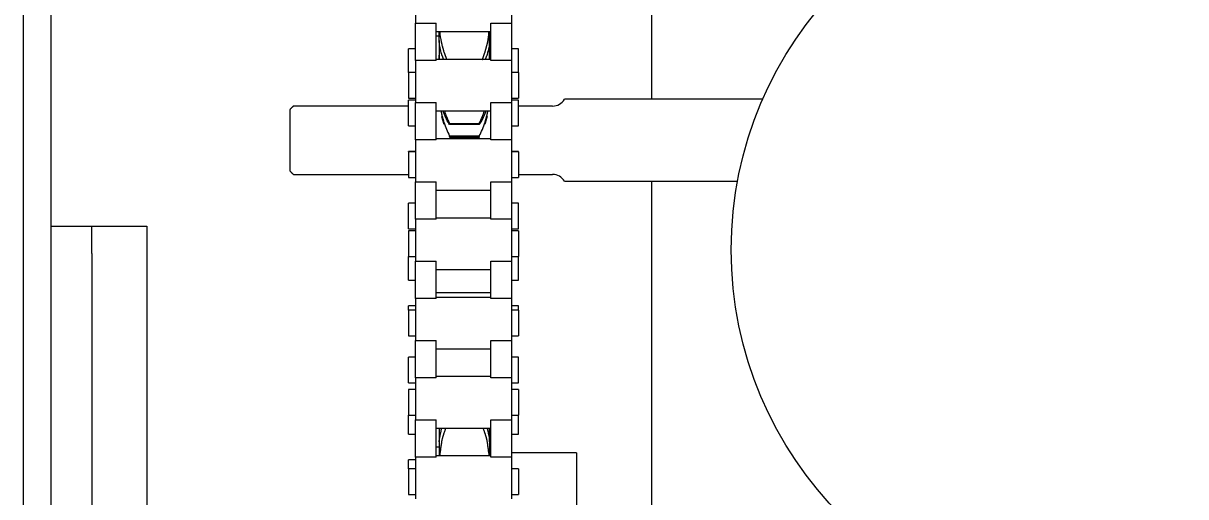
# Model space of a CAD drawing. Header units: inches. Extents: x 0.5 to 23.9, y 7.6 to 18.3.
# Drawn here: x 4.517 to 8.048, y 10.667 to 12.108 of the extents above; entities that cross this region are included whole.
import ezdxf

# ---------------------------------------------------------------- set-up
doc = ezdxf.new("R2010")
doc.units = ezdxf.units.IN
doc.header["$MEASUREMENT"] = 0
doc.header["$PDSIZE"] = -1
doc.layers.add('DIM', color=1, linetype='Continuous')
doc.styles.add('SLDTEXTSTYLE0', font='ARIAL.TTF', dxfattribs={"width": 0.7})
doc.dimstyles.new('SLDDIMSTYLE0', dxfattribs={"dimtxt": 0.15, "dimasz": 0.15, "dimexe": 0, "dimexo": 0.0625, "dimgap": 0.0375, "dimtad": 0, "dimtih": 1, "dimtoh": 1, "dimdec": 3, "dimlfac": 3, "dimrnd": 1e-09, "dimzin": 12, "dimdsep": 46, "dimtxsty": 'SLDTEXTSTYLE0', "dimsah": 1, "dimcen": 0.09, "dimadec": 0, "dimazin": 0, "dimtfac": 1, "dimtdec": 3, "dimtofl": 0, "dimtmove": 0, "dimatfit": 3, "dimfxl": 0, "dimtolj": 1, "dimtzin": 12, "dimarcsym": 0})

# ---------------------------------------------------------------- blocks, each defined once
blk = doc.blocks.new('*D9')
at = {"layer": 'DEFPOINTS', "color": 0}
for p in [(4.5999, 17.949), (4.5999, 17.074), (10.3271, 11.8457)]:
    blk.add_point(p, dxfattribs=at)
at = {"layer": 'DIM', "color": 0, "lineweight": -2}
for p, q in [((4.5999, 17.1365), (4.5999, 17.949)), ((4.7499, 17.949), (7.0151, 17.949)), ((10.1771, 17.949), (7.9119, 17.949)), ((10.3271, 11.9082), (10.3271, 17.949))]:
    blk.add_line(p, q, dxfattribs=at)
at = {"layer": 'DIM', "color": 0}
for points in [[(4.7499, 17.974), (4.7499, 17.924), (4.5999, 17.949)], [(10.1771, 17.974), (10.1771, 17.924), (10.3271, 17.949)]]:
    blk.add_solid(points, dxfattribs=at)
at = {"layer": 'DIM', "color": 0, "insert": (7.4635, 18.1529), "char_height": 0.15, "attachment_point": 2, "style": 'SLDTEXTSTYLE0'}
blk.add_mtext('\\A1;17 3/16\\PSIDE ROOM', dxfattribs=at)

msp = doc.modelspace()

# ---------------------------------------------------------------- linework, layer by layer
at = {"color": 7, "linetype": 'Continuous', "lineweight": 15}
for p, q in [((4.516569, 17.074033), (4.516569, 9.740699)), ((4.599902, 17.074033), (4.599902, 9.740699)), ((6.425852, 11.876533), (6.425852, 12.553077)), ((5.707937, 12.234922), (5.707937, 12.107364)), ((5.999937, 12.234922), (5.999937, 12.107364)), ((5.707937, 12.107364), (5.770604, 12.107364)), ((5.707937, 11.99383), (5.707937, 12.107364)), ((5.770604, 11.99383), (5.770604, 12.107364)), ((5.780236, 12.055359), (5.780236, 12.081953)), ((5.933236, 12.055359), (5.933236, 12.081953)), ((5.93727, 11.99383), (5.93727, 12.107364)), ((5.93727, 12.107364), (5.999937, 12.107364)), ((5.999937, 12.107364), (5.999937, 11.99383)), ((5.780236, 12.055447), (5.780236, 12.010796)), ((5.933236, 12.010796), (5.933236, 12.055489)), ((5.68727, 12.012004), (5.68727, 12.029578)), ((5.68727, 11.958027), (5.68727, 12.012004)), ((5.780236, 11.997194), (5.780236, 12.010796)), ((5.933236, 11.997194), (5.933236, 12.010796)), ((6.020604, 12.012004), (6.020604, 12.029578)), ((6.020604, 11.958027), (6.020604, 12.012004)), ((5.770604, 11.99383), (5.707937, 11.99383)), ((5.707937, 11.99383), (5.707937, 11.866272)), ((5.999937, 11.99383), (5.93727, 11.99383)), ((5.999937, 11.99383), (5.999937, 11.866272)), ((5.68727, 11.958027), (5.68727, 11.880028)), ((6.020604, 11.958027), (6.020604, 11.880028)), ((5.68727, 11.855736), (5.68727, 11.873309)), ((5.707937, 11.866272), (5.770604, 11.866272)), ((5.707937, 11.752738), (5.707937, 11.866272)), ((5.770604, 11.752738), (5.770604, 11.866272)), ((5.93727, 11.866272), (5.999937, 11.866272)), ((5.93727, 11.752738), (5.93727, 11.866272)), ((5.999937, 11.866272), (5.999937, 11.752738)), ((6.020604, 11.855736), (6.020604, 11.873309)), ((5.327069, 11.657699), (5.327069, 11.845699)), ((5.68727, 11.79531), (5.68727, 11.855736)), ((6.020604, 11.79531), (6.020604, 11.855736)), ((5.811569, 11.79912), (5.811569, 11.802315)), ((5.811569, 11.802315), (5.901902, 11.802315)), ((5.901902, 11.79912), (5.811569, 11.79912)), ((5.901902, 11.79912), (5.901902, 11.802315)), ((5.811569, 11.763665), (5.811569, 11.764842)), ((5.811569, 11.764842), (5.901902, 11.764842)), ((5.901902, 11.763665), (5.811569, 11.763665)), ((5.811569, 11.761177), (5.901902, 11.761177)), ((5.901902, 11.763665), (5.901902, 11.764842)), ((5.770604, 11.752738), (5.707937, 11.752738)), ((5.707937, 11.752738), (5.707937, 11.62518)), ((5.999937, 11.752738), (5.93727, 11.752738)), ((5.999937, 11.752738), (5.999937, 11.62518)), ((5.68727, 11.716935), (5.68727, 11.717041)), ((5.68727, 11.716935), (5.68727, 11.638935)), ((6.020604, 11.716935), (6.020604, 11.717041)), ((6.020604, 11.716935), (6.020604, 11.638935)), ((5.707937, 11.62518), (5.770604, 11.62518)), ((5.707937, 11.511645), (5.707937, 11.62518)), ((5.770604, 11.511645), (5.770604, 11.62518)), ((5.93727, 11.62518), (5.999937, 11.62518)), ((5.93727, 11.511645), (5.93727, 11.62518)), ((5.999937, 11.62518), (5.999937, 11.511645)), ((6.425852, 10.511366), (6.425852, 11.626866)), ((5.68727, 11.543201), (5.68727, 11.560773)), ((6.020604, 11.543201), (6.020604, 11.560773)), ((5.68727, 11.482774), (5.68727, 11.543201)), ((6.020604, 11.482774), (6.020604, 11.543201)), ((4.599902, 11.490699), (4.724902, 11.490699)), ((4.724902, 11.490699), (4.891569, 11.490699)), ((4.724902, 11.407366), (4.724902, 11.490699)), ((4.891569, 11.490699), (4.891569, 11.407366)), ((5.770604, 11.511645), (5.707937, 11.511645)), ((5.707937, 11.511645), (5.707937, 11.384087)), ((5.999937, 11.511645), (5.93727, 11.511645)), ((5.999937, 11.511645), (5.999937, 11.384087)), ((5.68727, 11.475843), (5.68727, 11.397843)), ((6.020604, 11.475843), (6.020604, 11.397843)), ((4.724902, 11.407366), (4.724902, 9.157366)), ((4.891569, 11.407366), (4.891569, 9.157366)), ((5.68727, 11.386933), (5.68727, 11.397843)), ((5.68727, 11.326506), (5.68727, 11.386933)), ((5.707937, 11.384087), (5.770604, 11.384087)), ((5.707937, 11.270553), (5.707937, 11.384087)), ((5.770604, 11.270553), (5.770604, 11.384087)), ((5.93727, 11.270553), (5.93727, 11.384087)), ((5.93727, 11.384087), (5.999937, 11.384087)), ((5.999937, 11.384087), (5.999937, 11.270553)), ((6.020604, 11.386933), (6.020604, 11.397843)), ((6.020604, 11.326506), (6.020604, 11.386933)), ((5.770604, 11.270553), (5.707937, 11.270553)), ((5.707937, 11.270553), (5.707937, 11.142995)), ((5.999937, 11.270553), (5.93727, 11.270553)), ((5.999937, 11.270553), (5.999937, 11.142995)), ((5.68727, 11.234751), (5.68727, 11.248238)), ((5.68727, 11.234751), (5.68727, 11.156751)), ((6.020604, 11.234751), (6.020604, 11.248238)), ((6.020604, 11.234751), (6.020604, 11.156751)), ((5.707937, 11.142995), (5.770604, 11.142995)), ((5.707937, 11.029461), (5.707937, 11.142995)), ((5.770604, 11.029461), (5.770604, 11.142995)), ((5.93727, 11.029461), (5.93727, 11.142995)), ((5.93727, 11.142995), (5.999937, 11.142995)), ((5.999937, 11.142995), (5.999937, 11.029461)), ((5.68727, 11.074397), (5.68727, 11.09197)), ((6.020604, 11.074397), (6.020604, 11.09197)), ((5.68727, 11.01397), (5.68727, 11.074397)), ((6.020604, 11.01397), (6.020604, 11.074397)), ((5.770604, 11.029461), (5.707937, 11.029461)), ((5.707937, 11.029461), (5.707937, 10.901903)), ((5.999937, 11.029461), (5.93727, 11.029461)), ((5.999937, 11.029461), (5.999937, 10.901903)), ((5.68727, 10.993658), (5.68727, 10.915658)), ((6.020604, 10.993658), (6.020604, 10.915658)), ((5.68727, 10.857702), (5.68727, 10.915658)), ((6.020604, 10.857702), (6.020604, 10.915658)), ((5.707937, 10.901903), (5.770604, 10.901903)), ((5.707937, 10.788368), (5.707937, 10.901903)), ((5.770604, 10.788368), (5.770604, 10.901903)), ((5.780236, 10.876492), (5.780236, 10.863865)), ((5.933236, 10.876492), (5.933236, 10.863865)), ((5.93727, 10.788368), (5.93727, 10.901903)), ((5.93727, 10.901903), (5.999937, 10.901903)), ((5.999937, 10.901903), (5.999937, 10.788368)), ((5.780236, 10.863865), (5.780236, 10.834177)), ((5.933236, 10.834177), (5.933236, 10.863865)), ((5.780236, 10.834177), (5.780236, 10.791733)), ((5.933236, 10.834177), (5.933236, 10.791733)), ((5.68727, 10.752566), (5.68727, 10.779434)), ((5.770604, 10.788368), (5.707937, 10.788368)), ((5.707937, 10.788368), (5.707937, 10.66081)), ((5.999937, 10.788368), (5.93727, 10.788368)), ((5.999937, 10.788368), (5.999937, 10.66081)), ((6.196903, 10.80145), (6.196903, 9.804615)), ((5.68727, 10.752566), (5.68727, 10.674566)), ((6.020604, 10.752566), (6.020604, 10.674566))]:
    msp.add_line(p, q, dxfattribs=at)
msp.add_circle((7.813069, 11.418366), 1.145833, dxfattribs=at)
for centre, start, end in [((6.124318, 11.897366), 270, 330), ((6.124318, 11.606033), 30, 90)]:
    msp.add_arc(centre, 0.041667, start, end, dxfattribs=at)
for points in [[(5.770604, 12.081953), (5.93727, 12.081953)], [(5.780236, 12.068744), (5.770604, 12.068744)], [(5.78037, 12.050519), (5.780236, 12.055359)], [(5.787681, 12.04349), (5.794005, 12.021038)], [(5.919466, 12.021038), (5.92579, 12.04349)], [(5.933236, 12.055359), (5.933101, 12.050519)], [(5.93727, 12.068744), (5.933236, 12.068744)], [(5.707937, 12.029578), (5.68727, 12.029578)], [(5.780236, 12.010796), (5.78037, 12.000523)], [(5.793548, 11.997194), (5.787681, 12.012848)], [(5.92579, 12.012848), (5.919923, 11.997194)], [(5.933101, 12.000523), (5.933236, 12.010796)], [(6.020604, 12.029578), (5.999937, 12.029578)], [(5.93727, 11.997194), (5.770604, 11.997194)], [(5.78037, 12.000523), (5.780606, 11.997194)], [(5.93286, 11.997194), (5.933101, 12.000523)], [(5.707937, 11.958027), (5.68727, 11.958027)], [(6.020604, 11.958027), (5.999937, 11.958027)], [(5.68727, 11.880028), (5.707937, 11.880028)], [(5.707937, 11.873309), (5.68727, 11.873309)], [(5.999937, 11.880028), (6.020604, 11.880028)], [(6.020604, 11.873309), (5.999937, 11.873309)], [(6.762823, 11.876533), (6.160402, 11.876533)], [(5.337069, 11.855699), (5.327069, 11.845699)], [(5.68727, 11.855699), (5.337069, 11.855699)], [(5.770604, 11.840861), (5.93727, 11.840861)], [(5.785648, 11.840861), (5.787681, 11.829547)], [(5.794005, 11.835029), (5.792188, 11.840861)], [(5.921283, 11.840861), (5.919466, 11.835029)], [(5.92579, 11.829547), (5.927842, 11.840861)], [(6.124318, 11.855699), (6.020604, 11.855699)], [(5.68727, 11.79531), (5.707937, 11.79531)], [(5.787681, 11.829547), (5.794005, 11.807108)], [(5.794005, 11.802912), (5.787681, 11.824416)], [(5.787681, 11.822545), (5.794005, 11.800885)], [(5.919466, 11.807108), (5.92579, 11.829547)], [(5.92579, 11.824416), (5.919466, 11.802912)], [(5.919466, 11.800885), (5.92579, 11.822545)], [(5.999937, 11.79531), (6.020604, 11.79531)], [(5.810665, 11.762989), (5.811569, 11.761177)], [(5.901902, 11.761177), (5.902808, 11.762987)], [(5.93727, 11.756208), (5.770604, 11.756208)], [(5.93727, 11.756102), (5.770604, 11.756102)], [(5.707937, 11.717041), (5.68727, 11.717041)], [(5.707937, 11.716935), (5.68727, 11.716935)], [(6.020604, 11.717041), (5.999937, 11.717041)], [(6.020604, 11.716935), (5.999937, 11.716935)], [(5.327069, 11.657699), (5.337069, 11.647699)], [(5.337069, 11.647699), (5.68727, 11.647699)], [(5.68727, 11.638935), (5.707937, 11.638935)], [(5.999937, 11.638935), (6.020604, 11.638935)], [(6.020604, 11.647699), (6.124318, 11.647699)], [(6.160402, 11.626866), (6.686365, 11.626866)], [(5.770604, 11.599769), (5.93727, 11.599769)], [(5.707937, 11.560773), (5.68727, 11.560773)], [(6.020604, 11.560773), (5.999937, 11.560773)], [(5.93727, 11.51501), (5.770604, 11.51501)], [(5.68727, 11.482774), (5.707937, 11.482774)], [(5.999937, 11.482774), (6.020604, 11.482774)], [(5.707937, 11.475843), (5.68727, 11.475843)], [(6.020604, 11.475843), (5.999937, 11.475843)], [(5.68727, 11.397843), (5.707937, 11.397843)], [(5.999937, 11.397843), (6.020604, 11.397843)], [(5.770604, 11.358676), (5.93727, 11.358676)], [(5.68727, 11.326506), (5.707937, 11.326506)], [(5.999937, 11.326506), (6.020604, 11.326506)], [(5.93727, 11.287404), (5.770604, 11.287404)], [(5.93727, 11.273917), (5.770604, 11.273917)], [(5.707937, 11.248238), (5.68727, 11.248238)], [(5.707937, 11.234751), (5.68727, 11.234751)], [(6.020604, 11.248238), (5.999937, 11.248238)], [(6.020604, 11.234751), (5.999937, 11.234751)], [(5.68727, 11.156751), (5.707937, 11.156751)], [(5.999937, 11.156751), (6.020604, 11.156751)], [(5.707937, 11.09197), (5.68727, 11.09197)], [(5.770604, 11.117584), (5.93727, 11.117584)], [(6.020604, 11.09197), (5.999937, 11.09197)], [(5.93727, 11.032825), (5.770604, 11.032825)], [(5.68727, 11.01397), (5.707937, 11.01397)], [(5.707937, 10.993658), (5.68727, 10.993658)], [(5.999937, 11.01397), (6.020604, 11.01397)], [(6.020604, 10.993658), (5.999937, 10.993658)], [(5.68727, 10.915658), (5.707937, 10.915658)], [(5.999937, 10.915658), (6.020604, 10.915658)], [(5.770604, 10.876492), (5.93727, 10.876492)], [(5.78056, 10.876492), (5.780236, 10.863865)], [(5.799799, 10.876492), (5.792637, 10.856153)], [(5.920834, 10.856153), (5.913726, 10.876492)], [(5.68727, 10.857702), (5.707937, 10.857702)], [(5.780721, 10.843105), (5.787809, 10.876053)], [(5.792637, 10.856153), (5.787809, 10.839016)], [(5.925662, 10.839016), (5.920834, 10.856153)], [(5.925662, 10.876053), (5.93275, 10.843105)], [(5.93275, 10.843105), (5.933236, 10.834177)], [(5.999937, 10.857702), (6.020604, 10.857702)], [(5.780236, 10.8186), (5.770604, 10.8186)], [(5.787809, 10.839016), (5.781209, 10.791733)], [(5.932262, 10.791733), (5.925662, 10.839016)], [(5.93727, 10.8186), (5.933236, 10.8186)], [(5.707937, 10.779434), (5.68727, 10.779434)], [(5.93727, 10.791733), (5.770604, 10.791733)], [(5.93727, 10.80145), (5.933236, 10.80145)], [(6.196903, 10.80145), (5.999937, 10.80145)], [(5.707937, 10.752566), (5.68727, 10.752566)], [(6.020604, 10.752566), (5.999937, 10.752566)], [(5.68727, 10.674566), (5.707937, 10.674566)], [(5.999937, 10.674566), (6.020604, 10.674566)]]:
    msp.add_open_spline(points, degree=1, dxfattribs=at)
for points, knots in [([(5.781856, 12.081953), (5.782022, 12.079133), (5.782791, 12.06609), (5.785533, 12.05342), (5.787681, 12.04349)], [0, 0, 0, 0, 0.21621492, 1, 1, 1, 1]), ([(5.92579, 12.04349), (5.927877, 12.053106), (5.930625, 12.065769), (5.931397, 12.078814), (5.931583, 12.081953)], [0, 0, 0, 0, 0.75941421, 1, 1, 1, 1]), ([(5.787681, 12.012848), (5.785728, 12.01981), (5.781758, 12.033962), (5.780838, 12.044942), (5.78037, 12.050519)], [0, 0, 0, 0, 0.49199254, 1, 1, 1, 1]), ([(5.933101, 12.050519), (5.932655, 12.045126), (5.931748, 12.034169), (5.927796, 12.020028), (5.92579, 12.012848)], [0, 0, 0, 0, 0.49220598, 1, 1, 1, 1]), ([(5.794005, 12.021038), (5.796536, 12.013463), (5.799213, 12.00545), (5.802457, 11.997622), (5.802634, 11.997194)], [0, 0, 0, 0, 0.9453713, 1, 1, 1, 1]), ([(5.910854, 11.997194), (5.910933, 11.997385), (5.914173, 12.005208), (5.916853, 12.013221), (5.919466, 12.021038)], [0, 0, 0, 0, 0.02443497, 1, 1, 1, 1]), ([(5.811569, 11.79912), (5.808419, 11.804305), (5.802022, 11.814833), (5.796704, 11.828229), (5.794005, 11.835029)], [0, 0, 0, 0, 0.49244007, 1, 1, 1, 1]), ([(5.796013, 11.840861), (5.797987, 11.83517), (5.80267, 11.821668), (5.808307, 11.809408), (5.811569, 11.802315)], [0, 0, 0, 0, 0.421498576, 1, 1, 1, 1]), ([(5.901902, 11.802315), (5.905065, 11.809186), (5.910702, 11.821435), (5.915393, 11.834934), (5.917452, 11.840861)], [0, 0, 0, 0, 0.56091285, 1, 1, 1, 1]), ([(5.919466, 11.835029), (5.916854, 11.828431), (5.911546, 11.815023), (5.905151, 11.804477), (5.901902, 11.79912)], [0, 0, 0, 0, 0.492061047, 1, 1, 1, 1]), ([(5.794005, 11.807108), (5.796617, 11.799703), (5.801925, 11.784654), (5.80832, 11.771515), (5.811569, 11.764842)], [0, 0, 0, 0, 0.4920606, 1, 1, 1, 1]), ([(5.901902, 11.764842), (5.905052, 11.771305), (5.911449, 11.784429), (5.916767, 11.799473), (5.919466, 11.807108)], [0, 0, 0, 0, 0.492439305, 1, 1, 1, 1]), ([(5.933236, 10.863865), (5.933232, 10.867399), (5.933228, 10.871442), (5.933034, 10.875927), (5.93301, 10.876492)], [0, 0, 0, 0, 0.87412126, 1, 1, 1, 1]), ([(5.780236, 10.834177), (5.780254, 10.83559), (5.780286, 10.837957), (5.780596, 10.841625), (5.780721, 10.843105)], [0, 0, 0, 0, 0.59643938, 1, 1, 1, 1])]:
    msp.add_open_spline(points, degree=3, knots=knots, dxfattribs=at)

# ---------------------------------------------------------------- dimensions: what is measured, and where the dimension line sits
at = {"layer": 'DIM'}
dim = msp.add_linear_dim(base=(4.599902, 17.949033), p1=(10.327069, 11.845699), p2=(4.599902, 17.074033), text='<>\\PSIDE ROOM', dimstyle='SLDDIMSTYLE0', override={"dimdec": 4, "dimlunit": 5, "dimfrac": 2}, dxfattribs=at)
dim.commit()
dim.dimension.update_dxf_attribs({"geometry": '*D9', "text_midpoint": (7.463486, 17.949033)})

doc.saveas('drawing.dxf')
